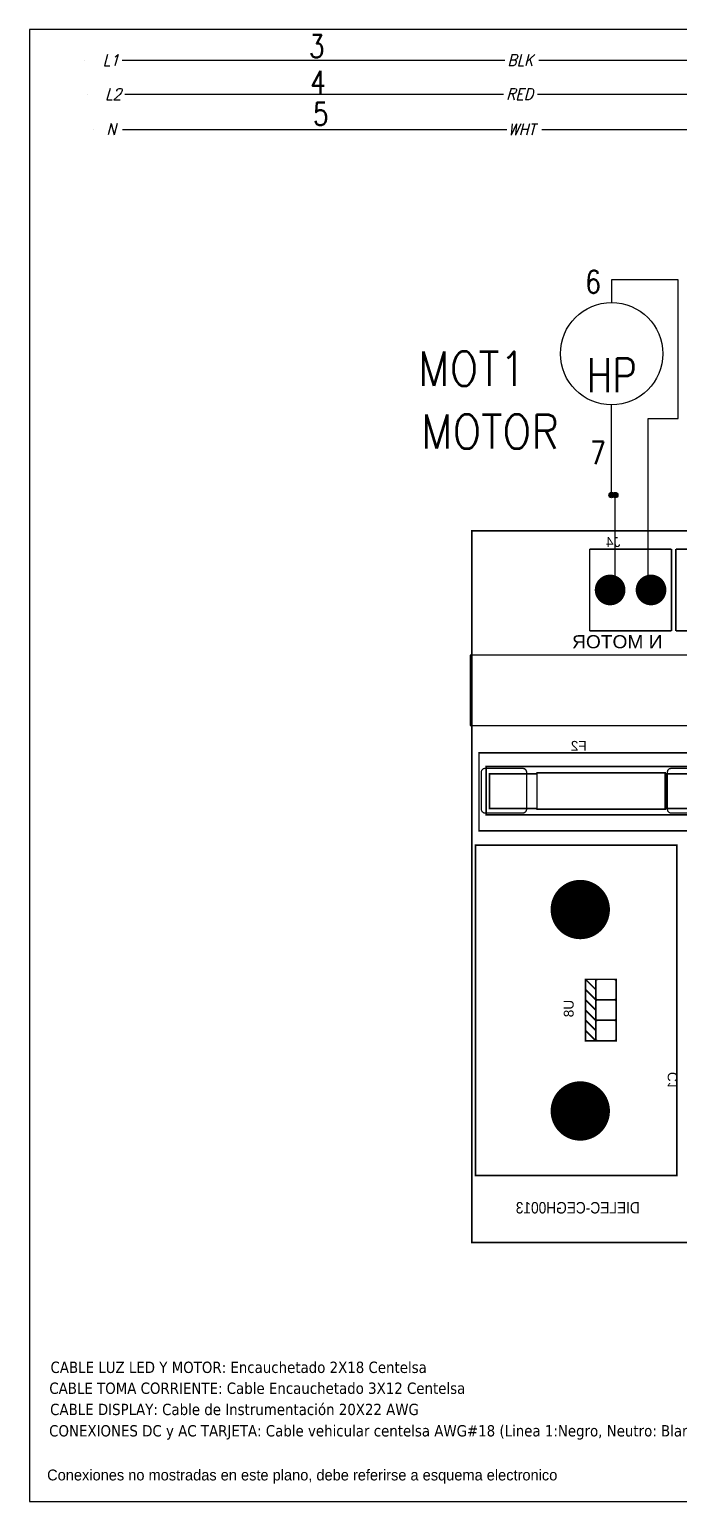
# Model space of a CAD drawing. Header units: inches. Extents: x 15 to 148, y 10 to 111.
# Drawn here: x 126.91 to 134.06, y 94.57 to 110.76 of the extents above; entities that cross this region are included whole.
import ezdxf
from ezdxf.enums import TextEntityAlignment as Align

# ---------------------------------------------------------------- set-up
doc = ezdxf.new("R2010")
doc.units = ezdxf.units.IN
doc.header["$MEASUREMENT"] = 0
for name, color, linetype in [('BLK_12AWG', 7, 'Continuous'), ('DESC', 1, 'Continuous'), ('MISC', 250, 'Continuous'), ('SYMS', 7, 'Continuous'), ('TAGS', 250, 'Continuous'), ('WIREFIXED', 7, 'Continuous')]:
    doc.layers.add(name, color=color, linetype=linetype)
doc.styles.add('SLDTEXTSTYLE0', font='tahoma.ttf')
doc.styles.add('WD', font='romans.shx')

# ---------------------------------------------------------------- blocks, each defined once
blk = doc.blocks.new('HT0_LGENERIC')
at = {"style": 'WD', "oblique": 15, "width": 0.9}
blk.add_attdef('COLOR', text='', height=0.125, dxfattribs=at).set_placement((0, 0), align=Align.MIDDLE_CENTER)
at = {"color": 7, "style": 'WD'}
for tag, p in [('X4_TINY_DOT_DONT_REMOVE', (-0.125, 0)), ('X1_TINY_DOT_DONT_REMOVE', (0.125, 0))]:
    blk.add_attdef(tag, p, '', height=0.0001, dxfattribs=at)
at = {"style": 'WD', "flags": 1}
for tag, p in [('X4TERM01', (-0.125, 0)), ('X1TERM01', (0.125, 0))]:
    blk.add_attdef(tag, p, '', height=0.01, dxfattribs=at)
blk = doc.blocks.new('EPAD')
at = {"const_width": 0.5}
blk.add_lwpolyline([(-0.25, 0, 1), (0.25, 0, 1)], format="xyb", close=True, dxfattribs=at)
blk = doc.blocks.new('CEGHSD')
at = {"const_width": 0.008}
for points in [[(131.8246, 99.4561), (137.1636, 99.4561), (137.1636, 102.9325), (131.8246, 102.9325), (131.8246, 99.4561)], [(131.8246, 99.4561), (137.1636, 99.4561), (137.1636, 102.9325), (131.8246, 102.9325), (131.8246, 99.4561)], [(131.8246, 99.4561), (137.1636, 99.4561), (137.1636, 102.9325), (131.8246, 102.9325), (131.8246, 99.4561)], [(132.4008, 102.8441), (132.4008, 102.4441)], [(132.4008, 102.8441), (132.8008, 102.8441)], [(132.4008, 102.8441), (132.4008, 102.4441)], [(132.4008, 102.8441), (132.8008, 102.8441)], [(132.4008, 102.8441), (132.4008, 102.4441)], [(132.4008, 102.8441), (132.8008, 102.8441)], [(132.8008, 102.8441), (132.8008, 102.4441)], [(132.8008, 102.8441), (132.8008, 102.4441)], [(132.8008, 102.8441), (132.8008, 102.4441)], [(132.8221, 102.8441), (132.8221, 102.4441)], [(132.8221, 102.8441), (133.2221, 102.8441)], [(132.8221, 102.8441), (132.8221, 102.4441)], [(132.8221, 102.8441), (133.2221, 102.8441)], [(132.8221, 102.8441), (132.8221, 102.4441)], [(132.8221, 102.8441), (133.2221, 102.8441)], [(132.4008, 102.4441), (132.8008, 102.4441)], [(132.4008, 102.4441), (132.8008, 102.4441)], [(132.4008, 102.4441), (132.8008, 102.4441)], [(132.8221, 102.4441), (133.2221, 102.4441)], [(132.8221, 102.4441), (133.2221, 102.4441)], [(132.8221, 102.4441), (133.2221, 102.4441)], [(131.8598, 101.4665), (133.0134, 101.4665), (133.0134, 101.8484), (131.8598, 101.8484), (131.8598, 101.4665)], [(131.8598, 101.4665), (133.0134, 101.4665), (133.0134, 101.8484), (131.8598, 101.8484), (131.8598, 101.4665)], [(131.8598, 101.4665), (133.0134, 101.4665), (133.0134, 101.8484), (131.8598, 101.8484), (131.8598, 101.4665)], [(131.8953, 101.5452), (132.9819, 101.5452), (132.9819, 101.7815), (131.8953, 101.7815), (131.8953, 101.5452)], [(131.8953, 101.5452), (132.9819, 101.5452), (132.9819, 101.7815), (131.8953, 101.7815), (131.8953, 101.5452)], [(131.8953, 101.5452), (132.9819, 101.5452), (132.9819, 101.7815), (131.8953, 101.7815), (131.8953, 101.5452)], [(131.911, 101.5767), (132.1433, 101.5767), (132.1433, 101.746), (131.911, 101.746), (131.911, 101.5767)], [(131.911, 101.5767), (132.1433, 101.5767), (132.1433, 101.746), (131.911, 101.746), (131.911, 101.5767)], [(131.911, 101.5767), (132.1433, 101.5767), (132.1433, 101.746), (131.911, 101.746), (131.911, 101.5767)], [(132.1433, 101.5728), (132.7693, 101.5728), (132.7693, 101.75), (132.1433, 101.75), (132.1433, 101.5728)], [(132.1433, 101.5728), (132.7693, 101.5728), (132.7693, 101.75), (132.1433, 101.75), (132.1433, 101.5728)], [(132.1433, 101.5728), (132.7693, 101.5728), (132.7693, 101.75), (132.1433, 101.75), (132.1433, 101.5728)], [(132.7732, 101.5767), (132.9661, 101.5767), (132.9661, 101.746), (132.7732, 101.746), (132.7732, 101.5767)], [(132.7732, 101.5767), (132.9661, 101.5767), (132.9661, 101.746), (132.7732, 101.746), (132.7732, 101.5767)], [(132.7732, 101.5767), (132.9661, 101.5767), (132.9661, 101.746), (132.7732, 101.746), (132.7732, 101.5767)], [(131.8431, 99.7833), (132.8273, 99.7833), (132.8273, 101.3974), (131.8431, 101.3974), (131.8431, 99.7833)], [(131.8431, 99.7833), (132.8273, 99.7833), (132.8273, 101.3974), (131.8431, 101.3974), (131.8431, 99.7833)], [(131.8431, 99.7833), (132.8273, 99.7833), (132.8273, 101.3974), (131.8431, 101.3974), (131.8431, 99.7833)], [(132.4304, 100.4415), (132.5304, 100.4415), (132.5304, 100.7415), (132.4304, 100.7415), (132.4304, 100.4415), (132.3804, 100.4415), (132.3804, 100.7415), (132.4304, 100.7415)], [(132.4304, 100.6915), (132.3804, 100.7415)], [(132.4304, 100.4415), (132.5304, 100.4415), (132.5304, 100.7415), (132.4304, 100.7415), (132.4304, 100.4415), (132.3804, 100.4415), (132.3804, 100.7415), (132.4304, 100.7415)], [(132.4304, 100.6915), (132.3804, 100.7415)], [(132.4304, 100.4415), (132.5304, 100.4415), (132.5304, 100.7415), (132.4304, 100.7415), (132.4304, 100.4415), (132.3804, 100.4415), (132.3804, 100.7415), (132.4304, 100.7415)], [(132.4304, 100.6915), (132.3804, 100.7415)], [(132.4304, 100.6415), (132.3804, 100.6915)], [(132.4304, 100.6415), (132.3804, 100.6915)], [(132.4304, 100.6415), (132.3804, 100.6915)], [(132.4304, 100.5915), (132.3804, 100.6415)], [(132.4304, 100.5915), (132.3804, 100.6415)], [(132.4304, 100.5915), (132.3804, 100.6415)], [(132.4304, 100.5415), (132.3804, 100.5915)], [(132.4304, 100.5415), (132.3804, 100.5915)], [(132.4304, 100.5415), (132.3804, 100.5915)], [(132.4304, 100.4915), (132.3804, 100.5415)], [(132.4304, 100.4915), (132.3804, 100.5415)], [(132.4304, 100.4915), (132.3804, 100.5415)], [(132.4304, 100.4415), (132.3804, 100.4915)], [(132.4304, 100.4415), (132.3804, 100.4915)], [(132.4304, 100.4415), (132.3804, 100.4915)]]:
    blk.add_lwpolyline(points, dxfattribs=at)
for points in [[(131.8167, 101.9811), (133.0951, 101.9811), (133.0951, 102.3248), (131.8167, 102.3248), (131.8167, 101.9811)], [(132.9813, 101.5534), (132.8013, 101.5534), (132.7992, 101.5535), (132.7972, 101.5538), (132.7953, 101.5542), (132.7934, 101.5549), (132.7917, 101.5557), (132.79, 101.5567), (132.7885, 101.5579), (132.7871, 101.5591), (132.7858, 101.5605), (132.7847, 101.5621), (132.7837, 101.5637), (132.7829, 101.5655), (132.7822, 101.5673), (132.7817, 101.5693), (132.7814, 101.5713), (132.7813, 101.5734), (132.7813, 101.7534), (132.7814, 101.7554), (132.7817, 101.7574), (132.7822, 101.7594), (132.7829, 101.7612), (132.7837, 101.763), (132.7847, 101.7646), (132.7858, 101.7662), (132.7871, 101.7676), (132.7885, 101.7689), (132.79, 101.77), (132.7917, 101.771), (132.7934, 101.7718), (132.7953, 101.7725), (132.7972, 101.773), (132.7992, 101.7733), (132.8013, 101.7734), (132.8013, 101.7734), (132.9813, 101.7734)]]:
    blk.add_lwpolyline(points)
for points in [[(131.8919, 101.7734), (132.0719, 101.7734), (132.0739, 101.7733), (132.076, 101.773), (132.0779, 101.7725), (132.0797, 101.7718), (132.0815, 101.771), (132.0831, 101.77), (132.0847, 101.7689), (132.0861, 101.7676), (132.0874, 101.7662), (132.0885, 101.7646), (132.0895, 101.763), (132.0903, 101.7612), (132.091, 101.7594), (132.0915, 101.7574), (132.0918, 101.7554), (132.0919, 101.7534), (132.0919, 101.5734), (132.0918, 101.5713), (132.0915, 101.5693), (132.091, 101.5673), (132.0903, 101.5655), (132.0895, 101.5637), (132.0885, 101.5621), (132.0874, 101.5605), (132.0861, 101.5591), (132.0847, 101.5579), (132.0831, 101.5567), (132.0815, 101.5557), (132.0797, 101.5549), (132.0779, 101.5542), (132.076, 101.5538), (132.0739, 101.5535), (132.0719, 101.5534), (131.8919, 101.5534), (131.8898, 101.5535), (131.8878, 101.5538), (131.8858, 101.5542), (131.884, 101.5549), (131.8822, 101.5557), (131.8806, 101.5567), (131.8791, 101.5579), (131.8776, 101.5591), (131.8764, 101.5605), (131.8752, 101.5621), (131.8742, 101.5637), (131.8734, 101.5655), (131.8727, 101.5673), (131.8723, 101.5693), (131.872, 101.5713), (131.8719, 101.5734), (131.8719, 101.7534), (131.872, 101.7554), (131.8723, 101.7574), (131.8727, 101.7594), (131.8734, 101.7612), (131.8742, 101.763), (131.8752, 101.7646), (131.8764, 101.7662), (131.8776, 101.7676), (131.8791, 101.7689), (131.8806, 101.77), (131.8822, 101.771), (131.884, 101.7718), (131.8858, 101.7725), (131.8878, 101.773), (131.8898, 101.7733), (131.8919, 101.7734)], [(132.4304, 100.6515), (132.4304, 100.7315), (132.4304, 100.7326), (132.4306, 100.7336), (132.4308, 100.7345), (132.4311, 100.7355), (132.4315, 100.7363), (132.432, 100.7372), (132.4326, 100.7379), (132.4333, 100.7386), (132.434, 100.7393), (132.4347, 100.7398), (132.4355, 100.7403), (132.4364, 100.7407), (132.4374, 100.7411), (132.4383, 100.7413), (132.4393, 100.7415), (132.4404, 100.7415), (132.5204, 100.7415), (132.5214, 100.7415), (132.5224, 100.7413), (132.5234, 100.7411), (132.5243, 100.7407), (132.5252, 100.7403), (132.526, 100.7398), (132.5268, 100.7393), (132.5275, 100.7386), (132.5281, 100.7379), (132.5287, 100.7372), (132.5292, 100.7363), (132.5296, 100.7355), (132.5299, 100.7345), (132.5302, 100.7336), (132.5303, 100.7326), (132.5304, 100.7315), (132.5304, 100.6515), (132.5303, 100.6505), (132.5302, 100.6495), (132.5299, 100.6485), (132.5296, 100.6476), (132.5292, 100.6467), (132.5287, 100.6459), (132.5281, 100.6451), (132.5275, 100.6444), (132.5268, 100.6438), (132.526, 100.6432), (132.5252, 100.6427), (132.5243, 100.6423), (132.5234, 100.642), (132.5224, 100.6417), (132.5214, 100.6416), (132.5204, 100.6415), (132.4404, 100.6415), (132.4393, 100.6416), (132.4383, 100.6417), (132.4374, 100.642), (132.4364, 100.6423), (132.4355, 100.6427), (132.4347, 100.6432), (132.434, 100.6438), (132.4333, 100.6444), (132.4326, 100.6451), (132.432, 100.6459), (132.4315, 100.6467), (132.4311, 100.6476), (132.4308, 100.6485), (132.4306, 100.6495), (132.4304, 100.6505), (132.4304, 100.6515)], [(132.4304, 100.5515), (132.4304, 100.6315), (132.4304, 100.6326), (132.4306, 100.6336), (132.4308, 100.6345), (132.4311, 100.6355), (132.4315, 100.6363), (132.432, 100.6372), (132.4326, 100.6379), (132.4333, 100.6386), (132.434, 100.6393), (132.4347, 100.6398), (132.4355, 100.6403), (132.4364, 100.6407), (132.4374, 100.6411), (132.4383, 100.6413), (132.4393, 100.6415), (132.4404, 100.6415), (132.5204, 100.6415), (132.5214, 100.6415), (132.5224, 100.6413), (132.5234, 100.6411), (132.5243, 100.6407), (132.5252, 100.6403), (132.526, 100.6398), (132.5268, 100.6393), (132.5275, 100.6386), (132.5281, 100.6379), (132.5287, 100.6372), (132.5292, 100.6363), (132.5296, 100.6355), (132.5299, 100.6345), (132.5302, 100.6336), (132.5303, 100.6326), (132.5304, 100.6315), (132.5304, 100.5515), (132.5303, 100.5505), (132.5302, 100.5495), (132.5299, 100.5485), (132.5296, 100.5476), (132.5292, 100.5467), (132.5287, 100.5459), (132.5281, 100.5451), (132.5275, 100.5444), (132.5268, 100.5438), (132.526, 100.5432), (132.5252, 100.5427), (132.5243, 100.5423), (132.5234, 100.542), (132.5224, 100.5417), (132.5214, 100.5416), (132.5204, 100.5415), (132.4404, 100.5415), (132.4393, 100.5416), (132.4383, 100.5417), (132.4374, 100.542), (132.4364, 100.5423), (132.4355, 100.5427), (132.4347, 100.5432), (132.434, 100.5438), (132.4333, 100.5444), (132.4326, 100.5451), (132.432, 100.5459), (132.4315, 100.5467), (132.4311, 100.5476), (132.4308, 100.5485), (132.4306, 100.5495), (132.4304, 100.5505), (132.4304, 100.5515)], [(132.4304, 100.4515), (132.4304, 100.5315), (132.4304, 100.5326), (132.4306, 100.5336), (132.4308, 100.5345), (132.4311, 100.5355), (132.4315, 100.5363), (132.432, 100.5372), (132.4326, 100.5379), (132.4333, 100.5386), (132.434, 100.5393), (132.4347, 100.5398), (132.4355, 100.5403), (132.4364, 100.5407), (132.4374, 100.5411), (132.4383, 100.5413), (132.4393, 100.5415), (132.4404, 100.5415), (132.5204, 100.5415), (132.5214, 100.5415), (132.5224, 100.5413), (132.5234, 100.5411), (132.5243, 100.5407), (132.5252, 100.5403), (132.526, 100.5398), (132.5268, 100.5393), (132.5275, 100.5386), (132.5281, 100.5379), (132.5287, 100.5372), (132.5292, 100.5363), (132.5296, 100.5355), (132.5299, 100.5345), (132.5302, 100.5336), (132.5303, 100.5326), (132.5304, 100.5315), (132.5304, 100.4515), (132.5303, 100.4505), (132.5302, 100.4495), (132.5299, 100.4485), (132.5296, 100.4476), (132.5292, 100.4467), (132.5287, 100.4459), (132.5281, 100.4451), (132.5275, 100.4444), (132.5268, 100.4438), (132.526, 100.4432), (132.5252, 100.4427), (132.5243, 100.4423), (132.5234, 100.442), (132.5224, 100.4417), (132.5214, 100.4416), (132.5204, 100.4415), (132.4404, 100.4415), (132.4393, 100.4416), (132.4383, 100.4417), (132.4374, 100.442), (132.4364, 100.4423), (132.4355, 100.4427), (132.4347, 100.4432), (132.434, 100.4438), (132.4333, 100.4444), (132.4326, 100.4451), (132.432, 100.4459), (132.4315, 100.4467), (132.4311, 100.4476), (132.4308, 100.4485), (132.4306, 100.4495), (132.4304, 100.4505), (132.4304, 100.4515)]]:
    blk.add_lwpolyline(points, close=True)
for p, xscale, yscale in [((132.5008, 102.6441), 0.15, 0.15), ((132.7008, 102.6441), 0.15, 0.15), ((132.3549, 101.0825), 0.29, 0.29), ((132.3549, 100.0982), 0.29, 0.29)]:
    blk.add_blockref('EPAD', p, dxfattribs=dict(xscale=xscale, yscale=yscale))
at = {"text_generation_flag": 2}
for s, height, width, p in [('J4', 0.048, 1.041667, (132.5508, 102.8541)), ('J4', 0.048, 1.041667, (132.5508, 102.8541)), ('J4', 0.048, 1.041667, (132.5508, 102.8541)), ('N MOTOR', 0.064, 1.09375, (132.7568, 102.3593)), ('F2', 0.048, 1.041667, (132.3866, 101.8584)), ('F2', 0.048, 1.041667, (132.3866, 101.8584)), ('F2', 0.048, 1.041667, (132.3866, 101.8584)), ('DIELEC-CEGH0013', 0.056, 0.892857, (132.6456, 99.5973))]:
    blk.add_text(s, height=height, dxfattribs=dict(at, width=width)).set_placement(p)
at = {"text_generation_flag": 2, "width": 1.041667}
for s, p in [('U8', (132.3224, 100.6415)), ('U8', (132.3224, 100.6415)), ('U8', (132.3224, 100.6415)), ('C1', (132.8304, 100.2893)), ('C1', (132.8304, 100.2893)), ('C1', (132.8304, 100.2893))]:
    blk.add_text(s, height=0.048, rotation=90, dxfattribs=at).set_placement(p)
blk = doc.blocks.new('VMO12')
blk.add_circle((0, 0), 0.1875)
at = {"style": 'WD'}
for tag, p, width in [('INST', (0.318, 0.2634), 0.7), ('LOC', (0.318, 0.0938), 0.7), ('TAG1', (0.3125, -0.0789), 0.9), ('DESC1', (0.3135, -0.268), 0.9), ('DESC2', (0.3135, -0.4243), 0.9), ('DESC3', (0.3135, -0.5805), 0.9), ('RATING3', (0.3135, -0.7368), 0.8), ('RATING4', (0.3135, -0.893), 0.8), ('WDTAGALT', (0.3125, -1.0625), 0.7)]:
    blk.add_attdef(tag, p, '', height=0.125, dxfattribs=dict(at, width=width))
at = {"linetype": 'Continuous', "style": 'WD', "flags": 8}
for tag, p in [('TERM01', (-0.0312, 0.2125)), ('TERM03', (-0.2188, -0.1351))]:
    blk.add_attdef(tag, text='', height=0.125, dxfattribs=at).set_placement(p, align=Align.RIGHT)
at = {"style": 'WD', "flags": 9}
blk.add_attdef('FAMILY', text='', height=0.01, dxfattribs=at).set_placement((-0.0053, 0.1698), align=Align.CENTER)
at = {"linetype": 'Continuous', "style": 'WD', "flags": 1}
for tag, p in [('CAT', (0, 0.1593)), ('MFG', (0, 0.1404))]:
    blk.add_attdef(tag, text='', height=0.01, dxfattribs=at).set_placement(p, align=Align.MIDDLE)
at = {"color": 7, "style": 'WD', "flags": 1}
for tag, p in [('X2TERM01', (0, 0.1875)), ('X8TERM02', (0, -0.1875))]:
    blk.add_attdef(tag, p, '', height=0.0125, dxfattribs=at)
at = {"style": 'WD', "width": 0.8}
blk.add_attdef('RATING1', text='', height=0.125, dxfattribs=at).set_placement((0, 0), align=Align.CENTER)
at = {"linetype": 'Continuous', "style": 'WD', "flags": 9}
blk.add_attdef('ASSYCODE', text='', height=0.01, dxfattribs=at).set_placement((0, 0.125), align=Align.CENTER)
at = {"style": 'WD', "width": 0.8}
blk.add_attdef('RATING2', text='', height=0.125, dxfattribs=at).set_placement((0, -0.0165), align=Align.TOP_CENTER)
at = {"style": 'WD', "flags": 1}
blk.add_attdef('X0TERM03', (-0.1384, -0.1265), '', height=0.0125, dxfattribs=at)
at = {"linetype": 'Continuous', "style": 'WD', "flags": 8}
blk.add_attdef('TERM02', text='', height=0.125, dxfattribs=at).set_placement((-0.0312, -0.2094), align=Align.TOP_RIGHT)
blk = doc.blocks.new('WDDOT')
for radius in [0.03, 0.0187, 0.00929]:
    blk.add_circle((0, 0), radius)
blk = doc.blocks.new('WD_WNH')
at = {"linetype": 'Continuous', "style": 'WD', "width": 0.8}
blk.add_attdef('WIRENO', text='', height=0.125, dxfattribs=at).set_placement((0, 0.0625), align=Align.CENTER)
at = {"style": 'WD', "flags": 1}
for tag, p in [('W01USER', (0, 0.0781)), ('W02USER', (0, 0.0703)), ('W03USER', (0, 0.0625)), ('W04USER', (0, 0.0547)), ('W05USER', (0, 0.0469)), ('W06USER', (0, 0.0391)), ('W07USER', (0, 0.0312)), ('W08USER', (0, 0.0234)), ('W09USER', (0, 0.0156)), ('W10USER', (0, 0.0078))]:
    blk.add_attdef(tag, text='', height=0.005, dxfattribs=at).set_placement(p, align=Align.CENTER)
blk = doc.blocks.new('WD_WNV')
at = {"style": 'WD', "flags": 1}
for tag, p in [('W01USER', (-0.0625, 0.0938)), ('W02USER', (-0.0625, 0.0859)), ('W03USER', (-0.0625, 0.0781)), ('W04USER', (-0.0625, 0.0703)), ('W05USER', (-0.0625, 0.0625)), ('W06USER', (-0.0625, 0.0547)), ('W07USER', (-0.0625, 0.0469)), ('W08USER', (-0.0625, 0.0391)), ('W09USER', (-0.0625, 0.0312)), ('W10USER', (-0.0625, 0.0234))]:
    blk.add_attdef(tag, text='', height=0.005, dxfattribs=at).set_placement(p, align=Align.CENTER)
at = {"linetype": 'Continuous', "style": 'WD', "width": 0.8}
blk.add_attdef('WIRENO', text='', height=0.125, dxfattribs=at).set_placement((-0.05, 0), align=Align.MIDDLE_RIGHT)

msp = doc.modelspace()

# ---------------------------------------------------------------- linework, layer by layer
at = {"color": 7, "linetype": 'Continuous'}
for p, q in [((147.66, 110.759), (126.91, 110.759)), ((126.91, 110.759), (126.91, 94.574)), ((126.91, 94.574), (147.66, 94.574))]:
    msp.add_line(p, q, dxfattribs=at)
at = {"layer": 'BLK_12AWG'}
for p, q in [((127.93, 110.422), (132.139, 110.422)), ((132.513, 110.422), (146.543, 110.422)), ((127.958, 110.048), (132.125, 110.048)), ((132.498, 110.048), (146.543, 110.048)), ((127.934, 109.66), (132.161, 109.66)), ((132.546, 109.66), (146.551, 109.66)), ((134.045, 108.007), (133.313, 108.007)), ((133.313, 108.007), (133.313, 107.757)), ((134.045, 106.481), (134.045, 108.007)), ((133.313, 105.639), (133.313, 106.632)), ((133.714, 104.675), (133.714, 106.481)), ((133.714, 106.481), (134.045, 106.481)), ((133.353, 105.639), (133.313, 105.639)), ((133.353, 104.645), (133.353, 105.639))]:
    msp.add_line(p, q, dxfattribs=at)

# ---------------------------------------------------------------- block references
at = {"layer": 'BLK_12AWG', "xscale": 2.25, "yscale": 2.25, "zscale": 2.25}
msp.add_blockref('CEGHSD', (-164.83, -126.353), dxfattribs=at)
at = {"layer": 'SYMS'}
ref = msp.add_blockref('HT0_LGENERIC', (127.805, 110.42), dxfattribs=at)
ref.add_attrib('X1_TINY_DOT_DONT_REMOVE', '.', (128.105, 110.42), dxfattribs={"layer": 'MISC', "color": 7, "height": 0.0001, "style": 'WD'})
ref.add_attrib('X4_TINY_DOT_DONT_REMOVE', '.', (127.517, 110.42), dxfattribs={"layer": 'MISC', "color": 7, "height": 0.0001, "style": 'WD'})
ref.add_attrib('COLOR', 'L1', dxfattribs={"layer": 'MISC', "height": 0.125, "style": 'WD', "oblique": 15, "width": 0.9}).set_placement((127.805, 110.42), align=Align.MIDDLE_CENTER)
ref = msp.add_blockref('HT0_LGENERIC', (132.309, 110.422), dxfattribs=at)
ref.add_attrib('X1_TINY_DOT_DONT_REMOVE', '.', (132.513, 110.422), dxfattribs={"layer": 'MISC', "color": 7, "height": 0.0001, "style": 'WD'})
ref.add_attrib('X4_TINY_DOT_DONT_REMOVE', '.', (132.139, 110.422), dxfattribs={"layer": 'MISC', "color": 7, "height": 0.0001, "style": 'WD'})
ref.add_attrib('COLOR', 'BLK', dxfattribs={"layer": 'MISC', "height": 0.125, "style": 'WD', "oblique": 15, "width": 0.9}).set_placement((132.309, 110.422), align=Align.MIDDLE_CENTER)
ref = msp.add_blockref('HT0_LGENERIC', (127.833, 110.048), dxfattribs=at)
ref.add_attrib('X1_TINY_DOT_DONT_REMOVE', '.', (128.132, 110.048), dxfattribs={"layer": 'MISC', "color": 7, "height": 0.0001, "style": 'WD'})
ref.add_attrib('X4_TINY_DOT_DONT_REMOVE', '.', (127.544, 110.048), dxfattribs={"layer": 'MISC', "color": 7, "height": 0.0001, "style": 'WD'})
ref.add_attrib('COLOR', 'L2', dxfattribs={"layer": 'MISC', "height": 0.125, "style": 'WD', "oblique": 15, "width": 0.9}).set_placement((127.833, 110.048), align=Align.MIDDLE_CENTER)
ref = msp.add_blockref('HT0_LGENERIC', (132.301, 110.048), dxfattribs=at)
ref.add_attrib('X1_TINY_DOT_DONT_REMOVE', '.', (132.498, 110.048), dxfattribs={"layer": 'MISC', "color": 7, "height": 0.0001, "style": 'WD'})
ref.add_attrib('X4_TINY_DOT_DONT_REMOVE', '.', (132.125, 110.048), dxfattribs={"layer": 'MISC', "color": 7, "height": 0.0001, "style": 'WD'})
ref.add_attrib('COLOR', 'RED', dxfattribs={"layer": 'MISC', "height": 0.125, "style": 'WD', "oblique": 15, "width": 0.9}).set_placement((132.301, 110.048), align=Align.MIDDLE_CENTER)
ref = msp.add_blockref('HT0_LGENERIC', (127.809, 109.661), dxfattribs=at)
ref.add_attrib('X1_TINY_DOT_DONT_REMOVE', '.', (128.02, 109.661), dxfattribs={"layer": 'MISC', "color": 7, "height": 0.0001, "style": 'WD'})
ref.add_attrib('X4_TINY_DOT_DONT_REMOVE', '.', (127.62, 109.661), dxfattribs={"layer": 'MISC', "color": 7, "height": 0.0001, "style": 'WD'})
ref.add_attrib('COLOR', 'N', dxfattribs={"layer": 'MISC', "height": 0.125, "style": 'WD', "oblique": 15, "width": 0.9}).set_placement((127.809, 109.661), align=Align.MIDDLE_CENTER)
ref = msp.add_blockref('HT0_LGENERIC', (132.324, 109.66), dxfattribs=at)
ref.add_attrib('X1_TINY_DOT_DONT_REMOVE', '.', (132.546, 109.66), dxfattribs={"layer": 'MISC', "color": 7, "height": 0.0001, "style": 'WD'})
ref.add_attrib('X4_TINY_DOT_DONT_REMOVE', '.', (132.161, 109.66), dxfattribs={"layer": 'MISC', "color": 7, "height": 0.0001, "style": 'WD'})
ref.add_attrib('COLOR', 'WHT', dxfattribs={"layer": 'MISC', "height": 0.125, "style": 'WD', "oblique": 15, "width": 0.9}).set_placement((132.324, 109.66), align=Align.MIDDLE_CENTER)
ref = msp.add_blockref('VMO12', (133.313, 107.194), dxfattribs=dict(at, xscale=3, yscale=3, zscale=3))
ref.add_attrib('RATING2', 'HP', dxfattribs={"layer": 'MISC', "height": 0.375, "style": 'WD', "width": 0.8}).set_placement((133.313, 107.145), align=Align.TOP_CENTER)
ref.add_attrib('DESC1', 'MOTOR', (131.215, 106.15), dxfattribs={"layer": 'DESC', "height": 0.375, "style": 'WD', "width": 0.9})
ref.add_attrib('TAG1', 'MOT1', (131.184, 106.842), dxfattribs={"layer": 'TAGS', "height": 0.375, "style": 'WD', "width": 0.9})
for p in [(133.313, 105.639), (133.353, 105.639)]:
    msp.add_blockref('WDDOT', p, dxfattribs=at)
at = {"layer": 'WIREFIXED'}
ref = msp.add_blockref('WD_WNH', (130.07, 110.324), dxfattribs=dict(at, xscale=2, yscale=2, zscale=2))
ref.add_attrib('WIRENOF', '3', dxfattribs={"linetype": 'Continuous', "height": 0.25, "style": 'WD', "width": 0.8}).set_placement((130.07, 110.449), align=Align.CENTER)
ref = msp.add_blockref('WD_WNH', (130.084, 109.93), dxfattribs=dict(at, xscale=2, yscale=2, zscale=2))
ref.add_attrib('WIRENOF', '4', dxfattribs={"linetype": 'Continuous', "height": 0.25, "style": 'WD', "width": 0.8}).set_placement((130.084, 110.055), align=Align.CENTER)
ref = msp.add_blockref('WD_WNH', (130.115, 109.58), dxfattribs=dict(at, xscale=2, yscale=2, zscale=2))
ref.add_attrib('WIRENOF', '5', dxfattribs={"linetype": 'Continuous', "height": 0.25, "style": 'WD', "width": 0.8}).set_placement((130.115, 109.705), align=Align.CENTER)
ref = msp.add_blockref('WD_WNV', (133.296, 107.983), dxfattribs=dict(at, xscale=2, yscale=2, zscale=2))
ref.add_attrib('WIRENOF', '6', dxfattribs={"linetype": 'Continuous', "height": 0.25, "style": 'WD', "width": 0.8}).set_placement((133.196, 107.983), align=Align.MIDDLE_RIGHT)
ref = msp.add_blockref('WD_WNV', (133.349, 106.105), dxfattribs=dict(at, xscale=2, yscale=2, zscale=2))
ref.add_attrib('WIRENOF', '7', dxfattribs={"linetype": 'Continuous', "height": 0.25, "style": 'WD', "width": 0.8}).set_placement((133.249, 106.105), align=Align.MIDDLE_RIGHT)

# ---------------------------------------------------------------- texts
at = {"color": 7, "linetype": 'Continuous', "lineweight": 0, "char_height": 0.1245, "attachment_point": 1, "style": 'SLDTEXTSTYLE0'}
for s, insert in [('CABLE LUZ LED Y MOTOR: Encauchetado 2X18 Centelsa', (127.142, 96.112)), ('CABLE TOMA CORRIENTE: Cable Encauchetado 3X12 Centelsa', (127.129, 95.882)), ('CABLE DISPLAY: Cable de Instrumentación 20X22 AWG', (127.138, 95.649)), ('CONEXIONES DC y AC TARJETA: Cable vehicular centelsa AWG#18 (Linea 1:Negro, Neutro: Blanco,GND:Negro, +VDC:Rojo)', (127.127, 95.414))]:
    msp.add_mtext(s, dxfattribs=dict(at, insert=insert))
at = {"insert": (127.105, 94.926), "char_height": 0.12, "attachment_point": 1}
msp.add_mtext_dynamic_manual_height_columns('Conexiones no mostradas en este plano, debe referirse a esquema electronico', width=9.45621, gutter_width=0.05, heights=[0], dxfattribs=at)

doc.saveas('drawing.dxf')
